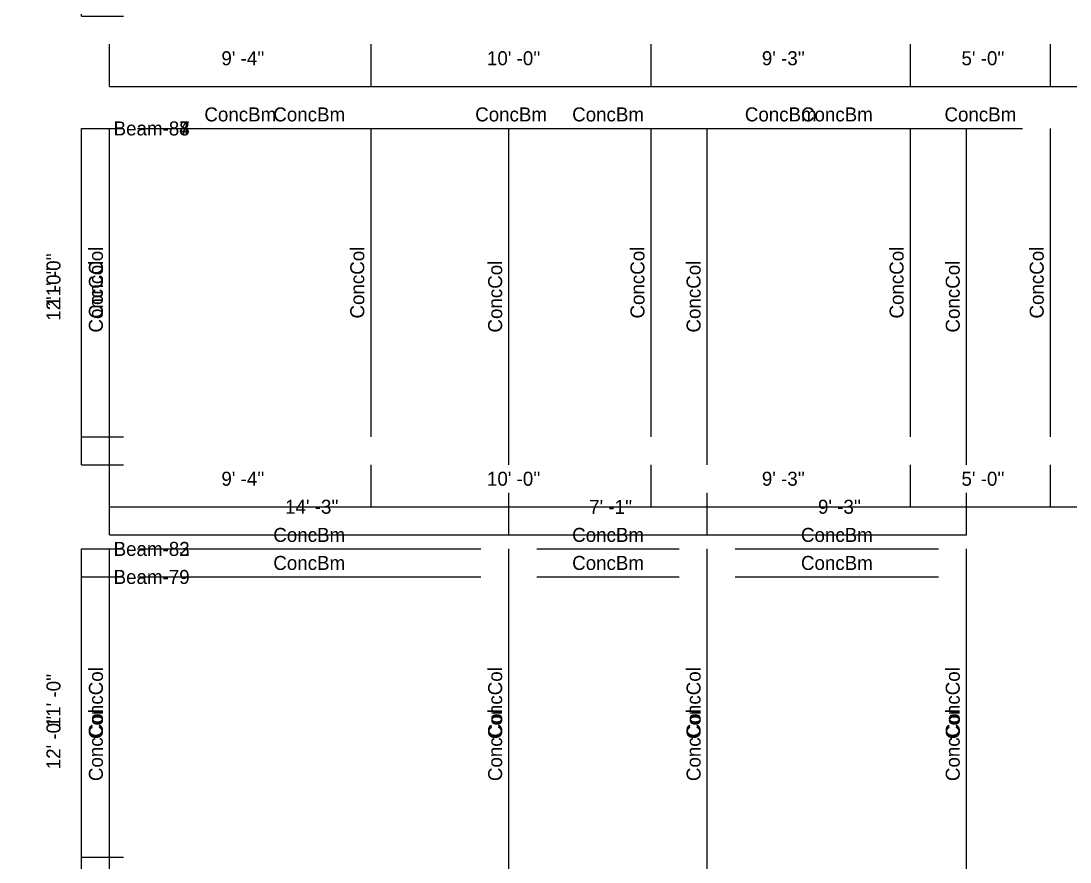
# Model space of a CAD drawing. Extents: x -38 to 2998, y -195 to 11529.
# Drawn here: x -38 to 411.3, y 2566 to 2926 of the extents above; entities that cross this region are included whole.
import ezdxf
from ezdxf.enums import TextEntityAlignment as Align

# ---------------------------------------------------------------- set-up
doc = ezdxf.new("R2010")
doc.units = 0
doc.header["$MEASUREMENT"] = 0
doc.layers.get('0').update_dxf_attribs({"linetype": 'CONTINUOUS'})
for name, color, linetype in [('CENTERLINES', 7, 'CONTINUOUS'), ('DIMENSIONS', 4, 'CONTINUOUS'), ('TEXT', 5, 'CONTINUOUS')]:
    doc.layers.add(name, color=color, linetype=linetype)
doc.dimstyles.get("Standard").update_dxf_attribs({"dimtxt": 0.18, "dimasz": 0.18, "dimexe": 0.18, "dimexo": 0.0625, "dimgap": 0.09, "dimtad": 0, "dimtih": 1, "dimtoh": 1, "dimdec": 4, "dimzin": 0, "dimtxsty": 'STANDARD', "dimcen": 0.09, "dimazin": 3, "dimtfac": 1, "dimtdec": 4, "dimtofl": 0, "dimtmove": 0, "dimatfit": 3, "dimtolj": 1, "dimtzin": 0})

# ---------------------------------------------------------------- blocks, each defined once
blk = doc.blocks.new('*D2103')
at = {"color": 1, "linetype": 'BYBLOCK'}
for points in [[(-8.29, 2684.29), (-7.23, 2683.23), (-16.77, 2692.77), (-15.71, 2691.71)], [(-8.29, 2540.29), (-7.23, 2539.23), (-16.77, 2548.77), (-15.71, 2547.71)]]:
    blk.add_solid(points, dxfattribs=at)
at = {"layer": 'DIMENSIONS', "color": 9, "linetype": 'BYBLOCK'}
for p, q in [((-12, 2688), (6, 2688)), ((-12, 2544), (6, 2544))]:
    blk.add_line(p, q, dxfattribs=at)
at = {"layer": 'DIMENSIONS', "color": 0, "linetype": 'BYBLOCK'}
blk.add_line((-12, 2544), (-12, 2688), dxfattribs=at)
at = {"layer": 'DIMENSIONS', "color": 0, "linetype": 'BYBLOCK', "insert": (-24, 2616), "char_height": 6, "attachment_point": 5, "rotation": 90}
blk.add_mtext("\\A1; 12' -0''", dxfattribs=at)
blk = doc.blocks.new('*D2104')
at = {"color": 1, "linetype": 'BYBLOCK'}
for points in [[(4.77, 2710.77), (3.71, 2709.71), (-3.71, 2702.29), (-4.77, 2701.23)], [(175.77, 2710.77), (174.71, 2709.71), (167.29, 2702.29), (166.23, 2701.23)]]:
    blk.add_solid(points, dxfattribs=at)
at = {"layer": 'DIMENSIONS', "color": 9, "linetype": 'BYBLOCK'}
for p, q in [((0, 2706), (0, 2724)), ((171, 2706), (171, 2724))]:
    blk.add_line(p, q, dxfattribs=at)
at = {"layer": 'DIMENSIONS', "color": 0, "linetype": 'BYBLOCK'}
blk.add_line((0, 2706), (171, 2706), dxfattribs=at)
at = {"layer": 'DIMENSIONS', "color": 0, "linetype": 'BYBLOCK', "insert": (85.5, 2718), "char_height": 6, "attachment_point": 5}
blk.add_mtext("\\A1; 14' -3''", dxfattribs=at)
blk = doc.blocks.new('*D2105')
at = {"color": 1, "linetype": 'BYBLOCK'}
for points in [[(175.77, 2710.77), (174.71, 2709.71), (167.29, 2702.29), (166.23, 2701.23)], [(260.77, 2710.77), (259.71, 2709.71), (252.28, 2702.29), (251.22, 2701.23)]]:
    blk.add_solid(points, dxfattribs=at)
at = {"layer": 'DIMENSIONS', "color": 9, "linetype": 'BYBLOCK'}
for p, q in [((171, 2706), (171, 2724)), ((256, 2706), (256, 2724))]:
    blk.add_line(p, q, dxfattribs=at)
at = {"layer": 'DIMENSIONS', "color": 0, "linetype": 'BYBLOCK'}
blk.add_line((171, 2706), (256, 2706), dxfattribs=at)
at = {"layer": 'DIMENSIONS', "color": 0, "linetype": 'BYBLOCK', "insert": (213.5, 2718), "char_height": 6, "attachment_point": 5}
blk.add_mtext("\\A1; 7' -1''", dxfattribs=at)
blk = doc.blocks.new('*D2106')
at = {"color": 1, "linetype": 'BYBLOCK'}
for points in [[(260.77, 2710.77), (259.71, 2709.71), (252.28, 2702.29), (251.22, 2701.23)], [(371.77, 2710.77), (370.71, 2709.71), (363.28, 2702.29), (362.22, 2701.23)]]:
    blk.add_solid(points, dxfattribs=at)
at = {"layer": 'DIMENSIONS', "color": 9, "linetype": 'BYBLOCK'}
for p, q in [((256, 2706), (256, 2724)), ((367, 2706), (367, 2724))]:
    blk.add_line(p, q, dxfattribs=at)
at = {"layer": 'DIMENSIONS', "color": 0, "linetype": 'BYBLOCK'}
blk.add_line((256, 2706), (367, 2706), dxfattribs=at)
at = {"layer": 'DIMENSIONS', "color": 0, "linetype": 'BYBLOCK', "insert": (311.5, 2718), "char_height": 6, "attachment_point": 5}
blk.add_mtext("\\A1; 9' -3''", dxfattribs=at)
blk = doc.blocks.new('*D2107')
at = {"color": 1, "linetype": 'BYBLOCK'}
for points in [[(-8.29, 2876.29), (-7.23, 2875.23), (-16.77, 2884.77), (-15.71, 2883.71)], [(-8.29, 2732.29), (-7.23, 2731.23), (-16.77, 2740.77), (-15.71, 2739.71)]]:
    blk.add_solid(points, dxfattribs=at)
at = {"layer": 'DIMENSIONS', "color": 9, "linetype": 'BYBLOCK'}
for p, q in [((-12, 2880), (6, 2880)), ((-12, 2736), (6, 2736))]:
    blk.add_line(p, q, dxfattribs=at)
at = {"layer": 'DIMENSIONS', "color": 0, "linetype": 'BYBLOCK'}
blk.add_line((-12, 2736), (-12, 2880), dxfattribs=at)
at = {"layer": 'DIMENSIONS', "color": 0, "linetype": 'BYBLOCK', "insert": (-24, 2808), "char_height": 6, "attachment_point": 5, "rotation": 90}
blk.add_mtext("\\A1; 12' -0''", dxfattribs=at)
blk = doc.blocks.new('*D2108')
at = {"color": 1, "linetype": 'BYBLOCK'}
for points in [[(4.77, 2902.77), (3.71, 2901.71), (-3.71, 2894.29), (-4.77, 2893.23)], [(116.73, 2902.77), (115.67, 2901.71), (108.25, 2894.29), (107.19, 2893.23)]]:
    blk.add_solid(points, dxfattribs=at)
at = {"layer": 'DIMENSIONS', "color": 9, "linetype": 'BYBLOCK'}
for p, q in [((0, 2898), (0, 2916)), ((111.96, 2898), (111.96, 2916))]:
    blk.add_line(p, q, dxfattribs=at)
at = {"layer": 'DIMENSIONS', "color": 0, "linetype": 'BYBLOCK'}
blk.add_line((0, 2898), (111.96, 2898), dxfattribs=at)
at = {"layer": 'DIMENSIONS', "color": 0, "linetype": 'BYBLOCK', "insert": (55.98, 2910), "char_height": 6, "attachment_point": 5}
blk.add_mtext("\\A1; 9' -4''", dxfattribs=at)
blk = doc.blocks.new('*D2109')
at = {"color": 1, "linetype": 'BYBLOCK'}
for points in [[(116.73, 2902.77), (115.67, 2901.71), (108.25, 2894.29), (107.19, 2893.23)], [(236.73, 2902.77), (235.67, 2901.71), (228.25, 2894.29), (227.19, 2893.23)]]:
    blk.add_solid(points, dxfattribs=at)
at = {"layer": 'DIMENSIONS', "color": 9, "linetype": 'BYBLOCK'}
for p, q in [((111.96, 2898), (111.96, 2916)), ((231.96, 2898), (231.96, 2916))]:
    blk.add_line(p, q, dxfattribs=at)
at = {"layer": 'DIMENSIONS', "color": 0, "linetype": 'BYBLOCK'}
blk.add_line((111.96, 2898), (231.96, 2898), dxfattribs=at)
at = {"layer": 'DIMENSIONS', "color": 0, "linetype": 'BYBLOCK', "insert": (171.96, 2910), "char_height": 6, "attachment_point": 5}
blk.add_mtext("\\A1; 10' -0''", dxfattribs=at)
blk = doc.blocks.new('*D2110')
at = {"color": 1, "linetype": 'BYBLOCK'}
for points in [[(236.73, 2902.77), (235.67, 2901.71), (228.25, 2894.29), (227.19, 2893.23)], [(347.73, 2902.77), (346.67, 2901.71), (339.25, 2894.29), (338.19, 2893.23)]]:
    blk.add_solid(points, dxfattribs=at)
at = {"layer": 'DIMENSIONS', "color": 9, "linetype": 'BYBLOCK'}
for p, q in [((231.96, 2898), (231.96, 2916)), ((342.96, 2898), (342.96, 2916))]:
    blk.add_line(p, q, dxfattribs=at)
at = {"layer": 'DIMENSIONS', "color": 0, "linetype": 'BYBLOCK'}
blk.add_line((231.96, 2898), (342.96, 2898), dxfattribs=at)
at = {"layer": 'DIMENSIONS', "color": 0, "linetype": 'BYBLOCK', "insert": (287.46, 2910), "char_height": 6, "attachment_point": 5}
blk.add_mtext("\\A1; 9' -3''", dxfattribs=at)
blk = doc.blocks.new('*D2111')
at = {"color": 1, "linetype": 'BYBLOCK'}
for points in [[(347.73, 2902.77), (346.67, 2901.71), (339.25, 2894.29), (338.19, 2893.23)], [(407.73, 2902.77), (406.67, 2901.71), (399.25, 2894.29), (398.19, 2893.23)]]:
    blk.add_solid(points, dxfattribs=at)
at = {"layer": 'DIMENSIONS', "color": 9, "linetype": 'BYBLOCK'}
for p, q in [((342.96, 2898), (342.96, 2916)), ((402.96, 2898), (402.96, 2916))]:
    blk.add_line(p, q, dxfattribs=at)
at = {"layer": 'DIMENSIONS', "color": 0, "linetype": 'BYBLOCK'}
blk.add_line((342.96, 2898), (402.96, 2898), dxfattribs=at)
at = {"layer": 'DIMENSIONS', "color": 0, "linetype": 'BYBLOCK', "insert": (372.96, 2910), "char_height": 6, "attachment_point": 5}
blk.add_mtext("\\A1; 5' -0''", dxfattribs=at)
blk = doc.blocks.new('*D2112')
at = {"color": 1, "linetype": 'BYBLOCK'}
for points in [[(407.73, 2902.77), (406.67, 2901.71), (399.25, 2894.29), (398.19, 2893.23)], [(578.73, 2902.77), (577.67, 2901.71), (570.25, 2894.29), (569.19, 2893.23)]]:
    blk.add_solid(points, dxfattribs=at)
at = {"layer": 'DIMENSIONS', "color": 9, "linetype": 'BYBLOCK'}
for p, q in [((402.96, 2898), (402.96, 2916)), ((573.96, 2898), (573.96, 2916))]:
    blk.add_line(p, q, dxfattribs=at)
at = {"layer": 'DIMENSIONS', "color": 0, "linetype": 'BYBLOCK'}
blk.add_line((402.96, 2898), (573.96, 2898), dxfattribs=at)
at = {"layer": 'DIMENSIONS', "color": 0, "linetype": 'BYBLOCK', "insert": (488.46, 2910), "char_height": 6, "attachment_point": 5}
blk.add_mtext("\\A1; 14' -3''", dxfattribs=at)
blk = doc.blocks.new('*D2128')
at = {"color": 1, "linetype": 'BYBLOCK'}
for points in [[(-8.29, 3068.29), (-7.23, 3067.23), (-16.77, 3076.77), (-15.71, 3075.71)], [(-8.29, 2924.29), (-7.23, 2923.23), (-16.77, 2932.77), (-15.71, 2931.71)]]:
    blk.add_solid(points, dxfattribs=at)
at = {"layer": 'DIMENSIONS', "color": 9, "linetype": 'BYBLOCK'}
for p, q in [((-12, 3072), (6, 3072)), ((-12, 2928), (6, 2928))]:
    blk.add_line(p, q, dxfattribs=at)
at = {"layer": 'DIMENSIONS', "color": 0, "linetype": 'BYBLOCK'}
blk.add_line((-12, 2928), (-12, 3072), dxfattribs=at)
at = {"layer": 'DIMENSIONS', "color": 0, "linetype": 'BYBLOCK', "insert": (-24, 3000), "char_height": 6, "attachment_point": 5, "rotation": 90}
blk.add_mtext("\\A1; 12' -0''", dxfattribs=at)
blk = doc.blocks.new('*D2577')
at = {"color": 1, "linetype": 'BYBLOCK'}
for points in [[(-8.29, 2696.29), (-7.23, 2695.23), (-16.77, 2704.77), (-15.71, 2703.71)], [(-8.29, 2564.29), (-7.23, 2563.23), (-16.77, 2572.77), (-15.71, 2571.71)]]:
    blk.add_solid(points, dxfattribs=at)
at = {"layer": 'DIMENSIONS', "color": 9, "linetype": 'BYBLOCK'}
for p, q in [((-12, 2700), (6, 2700)), ((-12, 2568), (6, 2568))]:
    blk.add_line(p, q, dxfattribs=at)
at = {"layer": 'DIMENSIONS', "color": 0, "linetype": 'BYBLOCK'}
blk.add_line((-12, 2568), (-12, 2700), dxfattribs=at)
at = {"layer": 'DIMENSIONS', "color": 0, "linetype": 'BYBLOCK', "insert": (-24, 2634), "char_height": 6, "attachment_point": 5, "rotation": 90}
blk.add_mtext("\\A1; 11' -0''", dxfattribs=at)
blk = doc.blocks.new('*D2578')
at = {"color": 1, "linetype": 'BYBLOCK'}
for points in [[(4.77, 2722.77), (3.71, 2721.71), (-3.71, 2714.29), (-4.77, 2713.23)], [(116.73, 2722.77), (115.67, 2721.71), (108.25, 2714.29), (107.19, 2713.23)]]:
    blk.add_solid(points, dxfattribs=at)
at = {"layer": 'DIMENSIONS', "color": 9, "linetype": 'BYBLOCK'}
for p, q in [((0, 2718), (0, 2736)), ((111.96, 2718), (111.96, 2736))]:
    blk.add_line(p, q, dxfattribs=at)
at = {"layer": 'DIMENSIONS', "color": 0, "linetype": 'BYBLOCK'}
blk.add_line((0, 2718), (111.96, 2718), dxfattribs=at)
at = {"layer": 'DIMENSIONS', "color": 0, "linetype": 'BYBLOCK', "insert": (55.98, 2730), "char_height": 6, "attachment_point": 5}
blk.add_mtext("\\A1; 9' -4''", dxfattribs=at)
blk = doc.blocks.new('*D2579')
at = {"color": 1, "linetype": 'BYBLOCK'}
for points in [[(116.73, 2722.77), (115.67, 2721.71), (108.25, 2714.29), (107.19, 2713.23)], [(236.73, 2722.77), (235.67, 2721.71), (228.25, 2714.29), (227.19, 2713.23)]]:
    blk.add_solid(points, dxfattribs=at)
at = {"layer": 'DIMENSIONS', "color": 9, "linetype": 'BYBLOCK'}
for p, q in [((111.96, 2718), (111.96, 2736)), ((231.96, 2718), (231.96, 2736))]:
    blk.add_line(p, q, dxfattribs=at)
at = {"layer": 'DIMENSIONS', "color": 0, "linetype": 'BYBLOCK'}
blk.add_line((111.96, 2718), (231.96, 2718), dxfattribs=at)
at = {"layer": 'DIMENSIONS', "color": 0, "linetype": 'BYBLOCK', "insert": (171.96, 2730), "char_height": 6, "attachment_point": 5}
blk.add_mtext("\\A1; 10' -0''", dxfattribs=at)
blk = doc.blocks.new('*D2580')
at = {"color": 1, "linetype": 'BYBLOCK'}
for points in [[(236.73, 2722.77), (235.67, 2721.71), (228.25, 2714.29), (227.19, 2713.23)], [(347.73, 2722.77), (346.67, 2721.71), (339.25, 2714.29), (338.19, 2713.23)]]:
    blk.add_solid(points, dxfattribs=at)
at = {"layer": 'DIMENSIONS', "color": 9, "linetype": 'BYBLOCK'}
for p, q in [((231.96, 2718), (231.96, 2736)), ((342.96, 2718), (342.96, 2736))]:
    blk.add_line(p, q, dxfattribs=at)
at = {"layer": 'DIMENSIONS', "color": 0, "linetype": 'BYBLOCK'}
blk.add_line((231.96, 2718), (342.96, 2718), dxfattribs=at)
at = {"layer": 'DIMENSIONS', "color": 0, "linetype": 'BYBLOCK', "insert": (287.46, 2730), "char_height": 6, "attachment_point": 5}
blk.add_mtext("\\A1; 9' -3''", dxfattribs=at)
blk = doc.blocks.new('*D2581')
at = {"color": 1, "linetype": 'BYBLOCK'}
for points in [[(347.73, 2722.77), (346.67, 2721.71), (339.25, 2714.29), (338.19, 2713.23)], [(407.73, 2722.77), (406.67, 2721.71), (399.25, 2714.29), (398.19, 2713.23)]]:
    blk.add_solid(points, dxfattribs=at)
at = {"layer": 'DIMENSIONS', "color": 9, "linetype": 'BYBLOCK'}
for p, q in [((342.96, 2718), (342.96, 2736)), ((402.96, 2718), (402.96, 2736))]:
    blk.add_line(p, q, dxfattribs=at)
at = {"layer": 'DIMENSIONS', "color": 0, "linetype": 'BYBLOCK'}
blk.add_line((342.96, 2718), (402.96, 2718), dxfattribs=at)
at = {"layer": 'DIMENSIONS', "color": 0, "linetype": 'BYBLOCK', "insert": (372.96, 2730), "char_height": 6, "attachment_point": 5}
blk.add_mtext("\\A1; 5' -0''", dxfattribs=at)
blk = doc.blocks.new('*D2582')
at = {"color": 1, "linetype": 'BYBLOCK'}
for points in [[(407.73, 2722.77), (406.67, 2721.71), (399.25, 2714.29), (398.19, 2713.23)], [(578.73, 2722.77), (577.67, 2721.71), (570.25, 2714.29), (569.19, 2713.23)]]:
    blk.add_solid(points, dxfattribs=at)
at = {"layer": 'DIMENSIONS', "color": 9, "linetype": 'BYBLOCK'}
for p, q in [((402.96, 2718), (402.96, 2736)), ((573.96, 2718), (573.96, 2736))]:
    blk.add_line(p, q, dxfattribs=at)
at = {"layer": 'DIMENSIONS', "color": 0, "linetype": 'BYBLOCK'}
blk.add_line((402.96, 2718), (573.96, 2718), dxfattribs=at)
at = {"layer": 'DIMENSIONS', "color": 0, "linetype": 'BYBLOCK', "insert": (488.46, 2730), "char_height": 6, "attachment_point": 5}
blk.add_mtext("\\A1; 14' -3''", dxfattribs=at)
blk = doc.blocks.new('*D2598')
at = {"color": 1, "linetype": 'BYBLOCK'}
for points in [[(-8.29, 2876.29), (-7.23, 2875.23), (-16.77, 2884.77), (-15.71, 2883.71)], [(-8.29, 2744.29), (-7.23, 2743.23), (-16.77, 2752.77), (-15.71, 2751.71)]]:
    blk.add_solid(points, dxfattribs=at)
at = {"layer": 'DIMENSIONS', "color": 9, "linetype": 'BYBLOCK'}
for p, q in [((-12, 2880), (6, 2880)), ((-12, 2748), (6, 2748))]:
    blk.add_line(p, q, dxfattribs=at)
at = {"layer": 'DIMENSIONS', "color": 0, "linetype": 'BYBLOCK'}
blk.add_line((-12, 2748), (-12, 2880), dxfattribs=at)
at = {"layer": 'DIMENSIONS', "color": 0, "linetype": 'BYBLOCK', "insert": (-24, 2814), "char_height": 6, "attachment_point": 5, "rotation": 90}
blk.add_mtext("\\A1; 11' -0''", dxfattribs=at)
blk = doc.blocks.new('*D2599')
at = {"color": 1, "linetype": 'BYBLOCK'}
for points in [[(4.77, 2902.77), (3.71, 2901.71), (-3.71, 2894.29), (-4.77, 2893.23)], [(116.73, 2902.77), (115.67, 2901.71), (108.25, 2894.29), (107.19, 2893.23)]]:
    blk.add_solid(points, dxfattribs=at)
at = {"layer": 'DIMENSIONS', "color": 9, "linetype": 'BYBLOCK'}
for p, q in [((0, 2898), (0, 2916)), ((111.96, 2898), (111.96, 2916))]:
    blk.add_line(p, q, dxfattribs=at)
at = {"layer": 'DIMENSIONS', "color": 0, "linetype": 'BYBLOCK'}
blk.add_line((0, 2898), (111.96, 2898), dxfattribs=at)
at = {"layer": 'DIMENSIONS', "color": 0, "linetype": 'BYBLOCK', "insert": (55.98, 2910), "char_height": 6, "attachment_point": 5}
blk.add_mtext("\\A1; 9' -4''", dxfattribs=at)
blk = doc.blocks.new('*D2600')
at = {"color": 1, "linetype": 'BYBLOCK'}
for points in [[(116.73, 2902.77), (115.67, 2901.71), (108.25, 2894.29), (107.19, 2893.23)], [(236.73, 2902.77), (235.67, 2901.71), (228.25, 2894.29), (227.19, 2893.23)]]:
    blk.add_solid(points, dxfattribs=at)
at = {"layer": 'DIMENSIONS', "color": 9, "linetype": 'BYBLOCK'}
for p, q in [((111.96, 2898), (111.96, 2916)), ((231.96, 2898), (231.96, 2916))]:
    blk.add_line(p, q, dxfattribs=at)
at = {"layer": 'DIMENSIONS', "color": 0, "linetype": 'BYBLOCK'}
blk.add_line((111.96, 2898), (231.96, 2898), dxfattribs=at)
at = {"layer": 'DIMENSIONS', "color": 0, "linetype": 'BYBLOCK', "insert": (171.96, 2910), "char_height": 6, "attachment_point": 5}
blk.add_mtext("\\A1; 10' -0''", dxfattribs=at)
blk = doc.blocks.new('*D2601')
at = {"color": 1, "linetype": 'BYBLOCK'}
for points in [[(236.73, 2902.77), (235.67, 2901.71), (228.25, 2894.29), (227.19, 2893.23)], [(347.73, 2902.77), (346.67, 2901.71), (339.25, 2894.29), (338.19, 2893.23)]]:
    blk.add_solid(points, dxfattribs=at)
at = {"layer": 'DIMENSIONS', "color": 9, "linetype": 'BYBLOCK'}
for p, q in [((231.96, 2898), (231.96, 2916)), ((342.96, 2898), (342.96, 2916))]:
    blk.add_line(p, q, dxfattribs=at)
at = {"layer": 'DIMENSIONS', "color": 0, "linetype": 'BYBLOCK'}
blk.add_line((231.96, 2898), (342.96, 2898), dxfattribs=at)
at = {"layer": 'DIMENSIONS', "color": 0, "linetype": 'BYBLOCK', "insert": (287.46, 2910), "char_height": 6, "attachment_point": 5}
blk.add_mtext("\\A1; 9' -3''", dxfattribs=at)
blk = doc.blocks.new('*D2602')
at = {"color": 1, "linetype": 'BYBLOCK'}
for points in [[(347.73, 2902.77), (346.67, 2901.71), (339.25, 2894.29), (338.19, 2893.23)], [(407.73, 2902.77), (406.67, 2901.71), (399.25, 2894.29), (398.19, 2893.23)]]:
    blk.add_solid(points, dxfattribs=at)
at = {"layer": 'DIMENSIONS', "color": 9, "linetype": 'BYBLOCK'}
for p, q in [((342.96, 2898), (342.96, 2916)), ((402.96, 2898), (402.96, 2916))]:
    blk.add_line(p, q, dxfattribs=at)
at = {"layer": 'DIMENSIONS', "color": 0, "linetype": 'BYBLOCK'}
blk.add_line((342.96, 2898), (402.96, 2898), dxfattribs=at)
at = {"layer": 'DIMENSIONS', "color": 0, "linetype": 'BYBLOCK', "insert": (372.96, 2910), "char_height": 6, "attachment_point": 5}
blk.add_mtext("\\A1; 5' -0''", dxfattribs=at)
blk = doc.blocks.new('*D2603')
at = {"color": 1, "linetype": 'BYBLOCK'}
for points in [[(407.73, 2902.77), (406.67, 2901.71), (399.25, 2894.29), (398.19, 2893.23)], [(578.73, 2902.77), (577.67, 2901.71), (570.25, 2894.29), (569.19, 2893.23)]]:
    blk.add_solid(points, dxfattribs=at)
at = {"layer": 'DIMENSIONS', "color": 9, "linetype": 'BYBLOCK'}
for p, q in [((402.96, 2898), (402.96, 2916)), ((573.96, 2898), (573.96, 2916))]:
    blk.add_line(p, q, dxfattribs=at)
at = {"layer": 'DIMENSIONS', "color": 0, "linetype": 'BYBLOCK'}
blk.add_line((402.96, 2898), (573.96, 2898), dxfattribs=at)
at = {"layer": 'DIMENSIONS', "color": 0, "linetype": 'BYBLOCK', "insert": (488.46, 2910), "char_height": 6, "attachment_point": 5}
blk.add_mtext("\\A1; 14' -3''", dxfattribs=at)
blk = doc.blocks.new('*D2619')
at = {"color": 1, "linetype": 'BYBLOCK'}
for points in [[(-8.29, 3056.29), (-7.23, 3055.23), (-16.77, 3064.77), (-15.71, 3063.71)], [(-8.29, 2924.29), (-7.23, 2923.23), (-16.77, 2932.77), (-15.71, 2931.71)]]:
    blk.add_solid(points, dxfattribs=at)
at = {"layer": 'DIMENSIONS', "color": 9, "linetype": 'BYBLOCK'}
for p, q in [((-12, 3060), (6, 3060)), ((-12, 2928), (6, 2928))]:
    blk.add_line(p, q, dxfattribs=at)
at = {"layer": 'DIMENSIONS', "color": 0, "linetype": 'BYBLOCK'}
blk.add_line((-12, 2928), (-12, 3060), dxfattribs=at)
at = {"layer": 'DIMENSIONS', "color": 0, "linetype": 'BYBLOCK', "insert": (-24, 2994), "char_height": 6, "attachment_point": 5, "rotation": 90}
blk.add_mtext("\\A1; 11' -0''", dxfattribs=at)
blk = doc.blocks.new('*D3047')
at = {"color": 1, "linetype": 'BYBLOCK'}
for points in [[(-8.29, 2696.29), (-7.23, 2695.23), (-16.77, 2704.77), (-15.71, 2703.71)], [(-8.29, 2564.29), (-7.23, 2563.23), (-16.77, 2572.77), (-15.71, 2571.71)]]:
    blk.add_solid(points, dxfattribs=at)
at = {"layer": 'DIMENSIONS', "color": 9, "linetype": 'BYBLOCK'}
for p, q in [((-12, 2700), (6, 2700)), ((-12, 2568), (6, 2568))]:
    blk.add_line(p, q, dxfattribs=at)
at = {"layer": 'DIMENSIONS', "color": 0, "linetype": 'BYBLOCK'}
blk.add_line((-12, 2568), (-12, 2700), dxfattribs=at)
at = {"layer": 'DIMENSIONS', "color": 0, "linetype": 'BYBLOCK', "insert": (-24, 2634), "char_height": 6, "attachment_point": 5, "rotation": 90}
blk.add_mtext("\\A1; 11' -0''", dxfattribs=at)
blk = doc.blocks.new('*D3048')
at = {"color": 1, "linetype": 'BYBLOCK'}
for points in [[(4.77, 2722.77), (3.71, 2721.71), (-3.71, 2714.29), (-4.77, 2713.23)], [(116.73, 2722.77), (115.67, 2721.71), (108.25, 2714.29), (107.19, 2713.23)]]:
    blk.add_solid(points, dxfattribs=at)
at = {"layer": 'DIMENSIONS', "color": 9, "linetype": 'BYBLOCK'}
for p, q in [((0, 2718), (0, 2736)), ((111.96, 2718), (111.96, 2736))]:
    blk.add_line(p, q, dxfattribs=at)
at = {"layer": 'DIMENSIONS', "color": 0, "linetype": 'BYBLOCK'}
blk.add_line((0, 2718), (111.96, 2718), dxfattribs=at)
at = {"layer": 'DIMENSIONS', "color": 0, "linetype": 'BYBLOCK', "insert": (55.98, 2730), "char_height": 6, "attachment_point": 5}
blk.add_mtext("\\A1; 9' -4''", dxfattribs=at)
blk = doc.blocks.new('*D3049')
at = {"color": 1, "linetype": 'BYBLOCK'}
for points in [[(116.73, 2722.77), (115.67, 2721.71), (108.25, 2714.29), (107.19, 2713.23)], [(236.73, 2722.77), (235.67, 2721.71), (228.25, 2714.29), (227.19, 2713.23)]]:
    blk.add_solid(points, dxfattribs=at)
at = {"layer": 'DIMENSIONS', "color": 9, "linetype": 'BYBLOCK'}
for p, q in [((111.96, 2718), (111.96, 2736)), ((231.96, 2718), (231.96, 2736))]:
    blk.add_line(p, q, dxfattribs=at)
at = {"layer": 'DIMENSIONS', "color": 0, "linetype": 'BYBLOCK'}
blk.add_line((111.96, 2718), (231.96, 2718), dxfattribs=at)
at = {"layer": 'DIMENSIONS', "color": 0, "linetype": 'BYBLOCK', "insert": (171.96, 2730), "char_height": 6, "attachment_point": 5}
blk.add_mtext("\\A1; 10' -0''", dxfattribs=at)
blk = doc.blocks.new('*D3050')
at = {"color": 1, "linetype": 'BYBLOCK'}
for points in [[(236.73, 2722.77), (235.67, 2721.71), (228.25, 2714.29), (227.19, 2713.23)], [(347.73, 2722.77), (346.67, 2721.71), (339.25, 2714.29), (338.19, 2713.23)]]:
    blk.add_solid(points, dxfattribs=at)
at = {"layer": 'DIMENSIONS', "color": 9, "linetype": 'BYBLOCK'}
for p, q in [((231.96, 2718), (231.96, 2736)), ((342.96, 2718), (342.96, 2736))]:
    blk.add_line(p, q, dxfattribs=at)
at = {"layer": 'DIMENSIONS', "color": 0, "linetype": 'BYBLOCK'}
blk.add_line((231.96, 2718), (342.96, 2718), dxfattribs=at)
at = {"layer": 'DIMENSIONS', "color": 0, "linetype": 'BYBLOCK', "insert": (287.46, 2730), "char_height": 6, "attachment_point": 5}
blk.add_mtext("\\A1; 9' -3''", dxfattribs=at)
blk = doc.blocks.new('*D3051')
at = {"color": 1, "linetype": 'BYBLOCK'}
for points in [[(347.73, 2722.77), (346.67, 2721.71), (339.25, 2714.29), (338.19, 2713.23)], [(407.73, 2722.77), (406.67, 2721.71), (399.25, 2714.29), (398.19, 2713.23)]]:
    blk.add_solid(points, dxfattribs=at)
at = {"layer": 'DIMENSIONS', "color": 9, "linetype": 'BYBLOCK'}
for p, q in [((342.96, 2718), (342.96, 2736)), ((402.96, 2718), (402.96, 2736))]:
    blk.add_line(p, q, dxfattribs=at)
at = {"layer": 'DIMENSIONS', "color": 0, "linetype": 'BYBLOCK'}
blk.add_line((342.96, 2718), (402.96, 2718), dxfattribs=at)
at = {"layer": 'DIMENSIONS', "color": 0, "linetype": 'BYBLOCK', "insert": (372.96, 2730), "char_height": 6, "attachment_point": 5}
blk.add_mtext("\\A1; 5' -0''", dxfattribs=at)
blk = doc.blocks.new('*D3052')
at = {"color": 1, "linetype": 'BYBLOCK'}
for points in [[(407.73, 2722.77), (406.67, 2721.71), (399.25, 2714.29), (398.19, 2713.23)], [(578.73, 2722.77), (577.67, 2721.71), (570.25, 2714.29), (569.19, 2713.23)]]:
    blk.add_solid(points, dxfattribs=at)
at = {"layer": 'DIMENSIONS', "color": 9, "linetype": 'BYBLOCK'}
for p, q in [((402.96, 2718), (402.96, 2736)), ((573.96, 2718), (573.96, 2736))]:
    blk.add_line(p, q, dxfattribs=at)
at = {"layer": 'DIMENSIONS', "color": 0, "linetype": 'BYBLOCK'}
blk.add_line((402.96, 2718), (573.96, 2718), dxfattribs=at)
at = {"layer": 'DIMENSIONS', "color": 0, "linetype": 'BYBLOCK', "insert": (488.46, 2730), "char_height": 6, "attachment_point": 5}
blk.add_mtext("\\A1; 14' -3''", dxfattribs=at)
blk = doc.blocks.new('*D3068')
at = {"color": 1, "linetype": 'BYBLOCK'}
for points in [[(-8.29, 2876.29), (-7.23, 2875.23), (-16.77, 2884.77), (-15.71, 2883.71)], [(-8.29, 2744.29), (-7.23, 2743.23), (-16.77, 2752.77), (-15.71, 2751.71)]]:
    blk.add_solid(points, dxfattribs=at)
at = {"layer": 'DIMENSIONS', "color": 9, "linetype": 'BYBLOCK'}
for p, q in [((-12, 2880), (6, 2880)), ((-12, 2748), (6, 2748))]:
    blk.add_line(p, q, dxfattribs=at)
at = {"layer": 'DIMENSIONS', "color": 0, "linetype": 'BYBLOCK'}
blk.add_line((-12, 2748), (-12, 2880), dxfattribs=at)
at = {"layer": 'DIMENSIONS', "color": 0, "linetype": 'BYBLOCK', "insert": (-24, 2814), "char_height": 6, "attachment_point": 5, "rotation": 90}
blk.add_mtext("\\A1; 11' -0''", dxfattribs=at)
blk = doc.blocks.new('*D3069')
at = {"color": 1, "linetype": 'BYBLOCK'}
for points in [[(4.77, 2902.77), (3.71, 2901.71), (-3.71, 2894.29), (-4.77, 2893.23)], [(116.73, 2902.77), (115.67, 2901.71), (108.25, 2894.29), (107.19, 2893.23)]]:
    blk.add_solid(points, dxfattribs=at)
at = {"layer": 'DIMENSIONS', "color": 9, "linetype": 'BYBLOCK'}
for p, q in [((0, 2898), (0, 2916)), ((111.96, 2898), (111.96, 2916))]:
    blk.add_line(p, q, dxfattribs=at)
at = {"layer": 'DIMENSIONS', "color": 0, "linetype": 'BYBLOCK'}
blk.add_line((0, 2898), (111.96, 2898), dxfattribs=at)
at = {"layer": 'DIMENSIONS', "color": 0, "linetype": 'BYBLOCK', "insert": (55.98, 2910), "char_height": 6, "attachment_point": 5}
blk.add_mtext("\\A1; 9' -4''", dxfattribs=at)
blk = doc.blocks.new('*D3070')
at = {"color": 1, "linetype": 'BYBLOCK'}
for points in [[(116.73, 2902.77), (115.67, 2901.71), (108.25, 2894.29), (107.19, 2893.23)], [(236.73, 2902.77), (235.67, 2901.71), (228.25, 2894.29), (227.19, 2893.23)]]:
    blk.add_solid(points, dxfattribs=at)
at = {"layer": 'DIMENSIONS', "color": 9, "linetype": 'BYBLOCK'}
for p, q in [((111.96, 2898), (111.96, 2916)), ((231.96, 2898), (231.96, 2916))]:
    blk.add_line(p, q, dxfattribs=at)
at = {"layer": 'DIMENSIONS', "color": 0, "linetype": 'BYBLOCK'}
blk.add_line((111.96, 2898), (231.96, 2898), dxfattribs=at)
at = {"layer": 'DIMENSIONS', "color": 0, "linetype": 'BYBLOCK', "insert": (171.96, 2910), "char_height": 6, "attachment_point": 5}
blk.add_mtext("\\A1; 10' -0''", dxfattribs=at)
blk = doc.blocks.new('*D3071')
at = {"color": 1, "linetype": 'BYBLOCK'}
for points in [[(236.73, 2902.77), (235.67, 2901.71), (228.25, 2894.29), (227.19, 2893.23)], [(347.73, 2902.77), (346.67, 2901.71), (339.25, 2894.29), (338.19, 2893.23)]]:
    blk.add_solid(points, dxfattribs=at)
at = {"layer": 'DIMENSIONS', "color": 9, "linetype": 'BYBLOCK'}
for p, q in [((231.96, 2898), (231.96, 2916)), ((342.96, 2898), (342.96, 2916))]:
    blk.add_line(p, q, dxfattribs=at)
at = {"layer": 'DIMENSIONS', "color": 0, "linetype": 'BYBLOCK'}
blk.add_line((231.96, 2898), (342.96, 2898), dxfattribs=at)
at = {"layer": 'DIMENSIONS', "color": 0, "linetype": 'BYBLOCK', "insert": (287.46, 2910), "char_height": 6, "attachment_point": 5}
blk.add_mtext("\\A1; 9' -3''", dxfattribs=at)
blk = doc.blocks.new('*D3072')
at = {"color": 1, "linetype": 'BYBLOCK'}
for points in [[(347.73, 2902.77), (346.67, 2901.71), (339.25, 2894.29), (338.19, 2893.23)], [(407.73, 2902.77), (406.67, 2901.71), (399.25, 2894.29), (398.19, 2893.23)]]:
    blk.add_solid(points, dxfattribs=at)
at = {"layer": 'DIMENSIONS', "color": 9, "linetype": 'BYBLOCK'}
for p, q in [((342.96, 2898), (342.96, 2916)), ((402.96, 2898), (402.96, 2916))]:
    blk.add_line(p, q, dxfattribs=at)
at = {"layer": 'DIMENSIONS', "color": 0, "linetype": 'BYBLOCK'}
blk.add_line((342.96, 2898), (402.96, 2898), dxfattribs=at)
at = {"layer": 'DIMENSIONS', "color": 0, "linetype": 'BYBLOCK', "insert": (372.96, 2910), "char_height": 6, "attachment_point": 5}
blk.add_mtext("\\A1; 5' -0''", dxfattribs=at)
blk = doc.blocks.new('*D3073')
at = {"color": 1, "linetype": 'BYBLOCK'}
for points in [[(407.73, 2902.77), (406.67, 2901.71), (399.25, 2894.29), (398.19, 2893.23)], [(578.73, 2902.77), (577.67, 2901.71), (570.25, 2894.29), (569.19, 2893.23)]]:
    blk.add_solid(points, dxfattribs=at)
at = {"layer": 'DIMENSIONS', "color": 9, "linetype": 'BYBLOCK'}
for p, q in [((402.96, 2898), (402.96, 2916)), ((573.96, 2898), (573.96, 2916))]:
    blk.add_line(p, q, dxfattribs=at)
at = {"layer": 'DIMENSIONS', "color": 0, "linetype": 'BYBLOCK'}
blk.add_line((402.96, 2898), (573.96, 2898), dxfattribs=at)
at = {"layer": 'DIMENSIONS', "color": 0, "linetype": 'BYBLOCK', "insert": (488.46, 2910), "char_height": 6, "attachment_point": 5}
blk.add_mtext("\\A1; 14' -3''", dxfattribs=at)
blk = doc.blocks.new('*D3089')
at = {"color": 1, "linetype": 'BYBLOCK'}
for points in [[(-8.29, 3056.29), (-7.23, 3055.23), (-16.77, 3064.77), (-15.71, 3063.71)], [(-8.29, 2924.29), (-7.23, 2923.23), (-16.77, 2932.77), (-15.71, 2931.71)]]:
    blk.add_solid(points, dxfattribs=at)
at = {"layer": 'DIMENSIONS', "color": 9, "linetype": 'BYBLOCK'}
for p, q in [((-12, 3060), (6, 3060)), ((-12, 2928), (6, 2928))]:
    blk.add_line(p, q, dxfattribs=at)
at = {"layer": 'DIMENSIONS', "color": 0, "linetype": 'BYBLOCK'}
blk.add_line((-12, 2928), (-12, 3060), dxfattribs=at)
at = {"layer": 'DIMENSIONS', "color": 0, "linetype": 'BYBLOCK', "insert": (-24, 2994), "char_height": 6, "attachment_point": 5, "rotation": 90}
blk.add_mtext("\\A1; 11' -0''", dxfattribs=at)

msp = doc.modelspace()

# ---------------------------------------------------------------- linework, layer by layer
at = {"layer": 'CENTERLINES', "color": 0, "linetype": 'CONTINUOUS'}
for p, q in [((0, 2736), (0, 2880)), ((0, 2748), (0, 2880)), ((0, 2748), (0, 2880)), ((12, 2880), (159, 2880)), ((12, 2880), (99.96, 2880)), ((12, 2880), (99.96, 2880)), ((111.96, 2748), (111.96, 2880)), ((111.96, 2748), (111.96, 2880)), ((123.96, 2880), (219.96, 2880)), ((123.96, 2880), (219.96, 2880)), ((171, 2736), (171, 2880)), ((183, 2880), (243.996, 2880)), ((231.96, 2748), (231.96, 2880)), ((231.96, 2748), (231.96, 2880)), ((243.96, 2880), (330.96, 2880)), ((243.96, 2880), (330.96, 2880)), ((255.996, 2736), (255.996, 2880)), ((267.996, 2880), (354.996, 2880)), ((342.96, 2748), (342.96, 2880)), ((342.96, 2748), (342.96, 2880)), ((354.96, 2880), (390.96, 2880)), ((354.96, 2880), (390.96, 2880)), ((366.996, 2736), (366.996, 2880)), ((402.96, 2748), (402.96, 2880)), ((402.96, 2748), (402.96, 2880)), ((0, 2568), (0, 2700)), ((0, 2568), (0, 2700)), ((12, 2700), (159, 2700)), ((12, 2700), (159, 2700)), ((171, 2568), (171, 2700)), ((171, 2568), (171, 2700)), ((183, 2700), (243.996, 2700)), ((183, 2700), (243.996, 2700)), ((255.996, 2568), (255.996, 2700)), ((255.996, 2568), (255.996, 2700)), ((267.996, 2700), (354.996, 2700)), ((267.996, 2700), (354.996, 2700)), ((366.996, 2568), (366.996, 2700)), ((366.996, 2568), (366.996, 2700)), ((0, 2544), (0, 2688)), ((12, 2688), (159, 2688)), ((171, 2544), (171, 2688)), ((183, 2688), (243.996, 2688)), ((255.996, 2544), (255.996, 2688)), ((267.996, 2688), (354.996, 2688)), ((366.996, 2544), (366.996, 2688))]:
    msp.add_line(p, q, dxfattribs=at)

# ---------------------------------------------------------------- texts
at = {"layer": 'TEXT', "color": 0}
for s, p in [('ConcBm', (55.98, 2886)), ('ConcBm', (55.98, 2886)), ('ConcBm', (85.5, 2886)), ('ConcBm', (171.96, 2886)), ('ConcBm', (171.96, 2886)), ('ConcBm', (213.498, 2886)), ('ConcBm', (287.46, 2886)), ('ConcBm', (287.46, 2886)), ('ConcBm', (311.496, 2886)), ('ConcBm', (372.96, 2886)), ('ConcBm', (372.96, 2886)), ('Beam-84', (18, 2880)), ('Beam-88', (18, 2880)), ('Beam-87', (18, 2880)), ('ConcBm', (85.5, 2706)), ('ConcBm', (85.5, 2706)), ('ConcBm', (213.498, 2706)), ('ConcBm', (213.498, 2706)), ('ConcBm', (311.496, 2706)), ('ConcBm', (311.496, 2706)), ('Beam-83', (18, 2700)), ('Beam-82', (18, 2700)), ('ConcBm', (85.5, 2694)), ('ConcBm', (213.498, 2694)), ('ConcBm', (311.496, 2694)), ('Beam-79', (18, 2688))]:
    msp.add_text(s, height=6, dxfattribs=at).set_placement(p, align=Align.MIDDLE)
for p in [(-6, 2814), (-6, 2814), (105.96, 2814), (105.96, 2814), (225.96, 2814), (225.96, 2814), (336.96, 2814), (336.96, 2814), (396.96, 2814), (396.96, 2814), (-6, 2808), (165, 2808), (249.996, 2808), (360.996, 2808), (-6, 2634), (-6, 2634), (165, 2634), (165, 2634), (249.996, 2634), (249.996, 2634), (360.996, 2634), (360.996, 2634), (-6, 2616), (165, 2616), (249.996, 2616), (360.996, 2616)]:
    msp.add_text('ConcCol', height=6, rotation=90, dxfattribs=at).set_placement(p, align=Align.MIDDLE)

# ---------------------------------------------------------------- dimensions: what is measured, and where the dimension line sits
at = {"layer": 'DIMENSIONS'}
for base, p1, p2, picture, middle in [((-12, 3072), (-24, 2928), (-24, 3072), '*D2128', (-24, 3000)), ((-12, 3060), (-24, 2928), (-24, 3060), '*D2619', (-24, 2994)), ((-12, 3060), (-24, 2928), (-24, 3060), '*D3089', (-24, 2994)), ((111.96, 2898), (0, 2886), (111.96, 2886), '*D2108', (55.98, 2886)), ((111.96, 2898), (0, 2886), (111.96, 2886), '*D2599', (55.98, 2886)), ((111.96, 2898), (0, 2886), (111.96, 2886), '*D3069', (55.98, 2886)), ((231.96, 2898), (111.96, 2886), (231.96, 2886), '*D2109', (171.96, 2886)), ((231.96, 2898), (111.96, 2886), (231.96, 2886), '*D2600', (171.96, 2886)), ((231.96, 2898), (111.96, 2886), (231.96, 2886), '*D3070', (171.96, 2886)), ((342.96, 2898), (231.96, 2886), (342.96, 2886), '*D2110', (287.46, 2886)), ((342.96, 2898), (231.96, 2886), (342.96, 2886), '*D2601', (287.46, 2886)), ((342.96, 2898), (231.96, 2886), (342.96, 2886), '*D3071', (287.46, 2886)), ((402.96, 2898), (342.96, 2886), (402.96, 2886), '*D2111', (372.96, 2886)), ((402.96, 2898), (342.96, 2886), (402.96, 2886), '*D2602', (372.96, 2886)), ((402.96, 2898), (342.96, 2886), (402.96, 2886), '*D3072', (372.96, 2886)), ((573.96, 2898), (402.96, 2886), (573.96, 2886), '*D2112', (488.46, 2886)), ((573.96, 2898), (402.96, 2886), (573.96, 2886), '*D2603', (488.46, 2886)), ((573.96, 2898), (402.96, 2886), (573.96, 2886), '*D3073', (488.46, 2886)), ((-12, 2880), (-24, 2736), (-24, 2880), '*D2107', (-24, 2808)), ((-12, 2880), (-24, 2748), (-24, 2880), '*D2598', (-24, 2814)), ((-12, 2880), (-24, 2748), (-24, 2880), '*D3068', (-24, 2814)), ((111.96, 2718), (0, 2706), (111.96, 2706), '*D2578', (55.98, 2706)), ((111.96, 2718), (0, 2706), (111.96, 2706), '*D3048', (55.98, 2706)), ((231.96, 2718), (111.96, 2706), (231.96, 2706), '*D2579', (171.96, 2706)), ((231.96, 2718), (111.96, 2706), (231.96, 2706), '*D3049', (171.96, 2706)), ((342.96, 2718), (231.96, 2706), (342.96, 2706), '*D2580', (287.46, 2706)), ((342.96, 2718), (231.96, 2706), (342.96, 2706), '*D3050', (287.46, 2706)), ((402.96, 2718), (342.96, 2706), (402.96, 2706), '*D2581', (372.96, 2706)), ((402.96, 2718), (342.96, 2706), (402.96, 2706), '*D3051', (372.96, 2706)), ((573.96, 2718), (402.96, 2706), (573.96, 2706), '*D2582', (488.46, 2706)), ((573.96, 2718), (402.96, 2706), (573.96, 2706), '*D3052', (488.46, 2706)), ((171, 2706), (0, 2694), (171, 2694), '*D2104', (85.5, 2694)), ((255.996, 2706), (171, 2694), (255.996, 2694), '*D2105', (213.498, 2694)), ((366.996, 2706), (255.996, 2694), (366.996, 2694), '*D2106', (311.496, 2694)), ((-12, 2700), (-24, 2568), (-24, 2700), '*D2577', (-24, 2634)), ((-12, 2700), (-24, 2568), (-24, 2700), '*D3047', (-24, 2634)), ((-12, 2688), (-24, 2544), (-24, 2688), '*D2103', (-24, 2616))]:
    dim = msp.add_linear_dim(base=base, p1=p1, p2=p2, dimstyle='STANDARD', dxfattribs=at)
    dim.commit()
    dim.dimension.update_dxf_attribs({"geometry": picture, "text_midpoint": middle})

doc.saveas('drawing.dxf')
